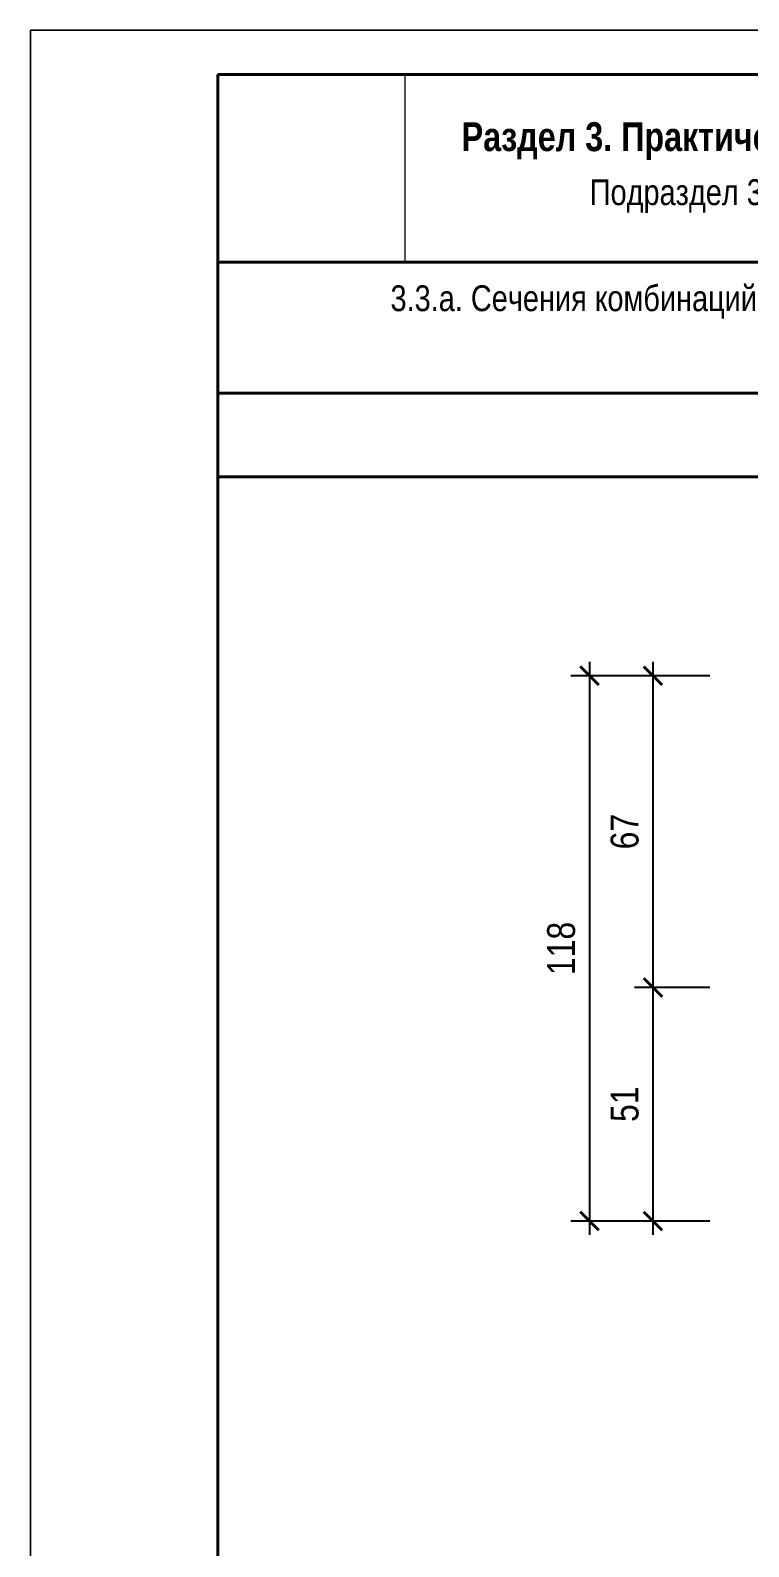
# Model space of a CAD drawing. Header units: millimetres. Extents: x 3514029 to 3516128, y -679430 to -676441.
# Drawn here: x 3514029 to 3514802, y -678075 to -676441 of the extents above; entities that cross this region are included whole.
import ezdxf

# ---------------------------------------------------------------- set-up
doc = ezdxf.new("R2010")
doc.units = ezdxf.units.MM
doc.header["$LTSCALE"] = 50
doc.header["$PDMODE"] = 65
doc.layers.get('0').update_dxf_attribs({"linetype": 'CONTINUOUS', "lineweight": 15})
doc.layers.get('DEFPOINTS').update_dxf_attribs({"linetype": 'CONTINUOUS'})
doc.layers.add('A3', color=7, linetype='CONTINUOUS', lineweight=15)
doc.layers.add('RAZMER', color=4, linetype='CONTINUOUS', lineweight=13)
doc.layers.add('st text', color=4, linetype='CONTINUOUS')
doc.styles.add('Arial-narrow', font='arialbd.ttf', dxfattribs={"width": 0.7})
doc.styles.get("Standard").update_dxf_attribs({"font": 'ARIALN.TTF'})
doc.styles.add('STYLE2', font='arial.ttf', dxfattribs={"width": 0.9})
doc.dimstyles.new('uzel-1', dxfattribs={"dimtxt": 30, "dimasz": 20, "dimexe": 20, "dimexo": 30, "dimgap": 15, "dimtad": 1, "dimdec": 0, "dimdsep": 46, "dimtxsty": 'Standard', "dimblk": 'ARCHTICK', "dimcen": 0.15, "dimdle": 15, "dimclrd": 256, "dimclre": 256, "dimclrt": 256, "dimadec": 0, "dimazin": 0, "dimtfac": 1.25, "dimtdec": 0, "dimtix": 1, "dimtmove": 2, "dimatfit": 3, "dimldrblk": '$RECOVER_071216113902-0', "dimfxl": 1, "dimtolj": 1, "dimarcsym": 0})

# ---------------------------------------------------------------- blocks, each defined once
blk = doc.blocks.new('_ArchTick')
at = {"color": 0, "linetype": 'ByBlock', "const_width": 0.15}
blk.add_lwpolyline([(-0.5, -0.5), (0.5, 0.5)], dxfattribs=at)
blk = doc.blocks.new('*D22')
at = {"layer": 'DEFPOINTS', "color": 0, "linetype": 'Continuous', "ltscale": 0.002, "transparency": 16777216}
for p in [(3514774.9, -677136.2), (3514630.9, -677723.9), (3514774.9, -677723.9)]:
    blk.add_point(p, dxfattribs=at)
at = {"layer": 'RAZMER', "linetype": 'Continuous', "lineweight": -2, "ltscale": 0.002, "transparency": 16777216}
for p, q in [((3514744.9, -677136.2), (3514610.9, -677136.2)), ((3514630.9, -677121.2), (3514630.9, -677738.9)), ((3514744.9, -677723.9), (3514610.9, -677723.9))]:
    blk.add_line(p, q, dxfattribs=at)
at = {"layer": 'RAZMER', "linetype": 'Continuous', "lineweight": -2, "ltscale": 0.002, "transparency": 16777216, "xscale": 20, "yscale": 20, "zscale": 20}
for p, rotation in [((3514630.9, -677136.2), 90), ((3514630.9, -677723.9), 270)]:
    blk.add_blockref('_ArchTick', p, dxfattribs=dict(at, rotation=rotation))
at = {"layer": 'RAZMER', "linetype": 'Continuous', "ltscale": 0.002, "transparency": 16777216, "insert": (3514600.5, -677430.1), "char_height": 30, "attachment_point": 5, "rotation": 90}
blk.add_mtext('\\A1;118', dxfattribs=at)
blk = doc.blocks.new('$RECOVER_071216113902-0')
at = {"color": 0, "linetype": 'ByBlock'}
blk.add_line((-0.5, -0.5), (0.5, 0.5), dxfattribs=at)
blk = doc.blocks.new('*D23')
at = {"layer": 'DEFPOINTS', "color": 0, "linetype": 'Continuous', "ltscale": 0.002, "transparency": 16777216}
for p in [(3514790.5, -677136.2), (3514699.3, -677472.2), (3514790.5, -677472.2)]:
    blk.add_point(p, dxfattribs=at)
at = {"layer": 'RAZMER', "linetype": 'Continuous', "lineweight": -2, "ltscale": 0.002, "transparency": 16777216}
for p, q in [((3514760.5, -677136.2), (3514679.3, -677136.2)), ((3514699.3, -677121.2), (3514699.3, -677487.2)), ((3514760.5, -677472.2), (3514679.3, -677472.2))]:
    blk.add_line(p, q, dxfattribs=at)
at = {"layer": 'RAZMER', "linetype": 'Continuous', "lineweight": -2, "ltscale": 0.002, "transparency": 16777216, "xscale": 20, "yscale": 20, "zscale": 20}
for p, rotation in [((3514699.3, -677136.2), 90), ((3514699.3, -677472.2), 270)]:
    blk.add_blockref('_ArchTick', p, dxfattribs=dict(at, rotation=rotation))
at = {"layer": 'RAZMER', "linetype": 'Continuous', "ltscale": 0.002, "transparency": 16777216, "insert": (3514668.9, -677304.2), "char_height": 30, "attachment_point": 5, "rotation": 90}
blk.add_mtext('\\A1;67', dxfattribs=at)
blk = doc.blocks.new('*D24')
at = {"layer": 'DEFPOINTS', "color": 0, "linetype": 'Continuous', "ltscale": 0.002, "transparency": 16777216}
for p in [(3514790.5, -677472.2), (3514699.3, -677723.9), (3514790.5, -677723.9)]:
    blk.add_point(p, dxfattribs=at)
at = {"layer": 'RAZMER', "linetype": 'Continuous', "lineweight": -2, "ltscale": 0.002, "transparency": 16777216}
for p, q in [((3514699.3, -677457.2), (3514699.3, -677738.9)), ((3514760.5, -677472.2), (3514679.3, -677472.2)), ((3514760.5, -677723.9), (3514679.3, -677723.9))]:
    blk.add_line(p, q, dxfattribs=at)
at = {"layer": 'RAZMER', "linetype": 'Continuous', "lineweight": -2, "ltscale": 0.002, "transparency": 16777216, "xscale": 20, "yscale": 20, "zscale": 20}
for p, rotation in [((3514699.3, -677472.2), 90), ((3514699.3, -677723.9), 270)]:
    blk.add_blockref('_ArchTick', p, dxfattribs=dict(at, rotation=rotation))
at = {"layer": 'RAZMER', "linetype": 'Continuous', "ltscale": 0.002, "transparency": 16777216, "insert": (3514668.9, -677598), "char_height": 30, "attachment_point": 5, "rotation": 90}
blk.add_mtext('\\A1;51', dxfattribs=at)

msp = doc.modelspace()

# ---------------------------------------------------------------- linework, layer by layer
at = {"layer": 'A3', "color": 7, "linetype": 'Continuous'}
for points in [[(3514028.6, -679430.3), (3516128.2, -679430.3), (3516128.2, -676440.7), (3514028.6, -676440.7)], [(3514028.6, -676440.7), (3516128.2, -676440.7), (3516128.2, -679430.3), (3514028.6, -679430.3)], [(3514028.6, -679430.3), (3516128.2, -679430.3), (3516128.2, -676440.7), (3514028.6, -676440.7)]]:
    msp.add_lwpolyline(points, close=True, dxfattribs=at)
at = {"layer": 'A3', "color": 7, "linetype": 'Continuous', "lineweight": 40}
msp.add_lwpolyline([(3514230.4, -676488.5), (3516080.4, -676488.5), (3516080.4, -679382.5), (3514230.4, -679382.5)], close=True, dxfattribs=at)
at = {"layer": 'A3', "linetype": 'Continuous', "ltscale": 0.002}
msp.add_lwpolyline([(3514432.3, -676690.4), (3514432.3, -676488.5)], dxfattribs=at)
at = {"layer": 'A3', "color": 7, "linetype": 'Continuous', "lineweight": 40}
for points in [[(3514230.4, -676690.4), (3516080.4, -676690.4)], [(3514230.4, -676831.9), (3516080.4, -676831.9)], [(3514230.4, -676921.9), (3516080.4, -676921.9)]]:
    msp.add_lwpolyline(points, dxfattribs=at)

# ---------------------------------------------------------------- texts
at = {"layer": 'st text', "linetype": 'Continuous', "width": 0.8}
for s, height, style, p in [('Раздел 3. Практические материалы для рабочей и тендерной документации', 31.147, 'Arial-narrow', (3514493.2, -676570.9)), ('Подраздел 3.3. Рабочие чертежи оконных и дверных балконных блоков', 27.869, 'STYLE2', (3514631.2, -676629.1))]:
    msp.add_text(s, height=height, dxfattribs=dict(at, style=style)).set_placement(p)
at = {"layer": 'st text', "linetype": 'Continuous', "ltscale": 0.002, "insert": (3514407.9, -676715.5), "char_height": 27.8687, "attachment_point": 1, "style": 'Arial-narrow'}
msp.add_mtext_dynamic_manual_height_columns('{\\fArial|b0|i0|c0|p32;\\W0.8; 3.3.\\fArial|b0|i0|c204|p32;а\\fArial|b0|i0|c0|p32;. \\fArial|b0|i0|c204|p32;Сечения комбинаций профилей системы \\fArial|b0|i0|c0|p32;70 \\fArial|b0|i0|c204|p32;мм \\fArial|b0|i0|c0|p32;VEKA SOFTLINE \\fArial|b0|i0|c204|p32;с коробками толщиной \\fArial|b0|i0|c0|p32;70 \\fArial|b0|i0|c204|p32;мм\\fArial|b0|i0|c0|p32;. }', width=9780.523, gutter_width=1001.8, heights=[0], dxfattribs=at)

# ---------------------------------------------------------------- dimensions: what is measured, and where the dimension line sits
at = {"layer": 'RAZMER', "linetype": 'Continuous', "ltscale": 0.002}
for base, p1, p2, text, picture, middle in [((3514630.9, -677723.9), (3514774.9, -677136.2), (3514774.9, -677723.9), '118', '*D22', (3514600.5, -677430.1)), ((3514699.3, -677472.2), (3514790.5, -677136.2), (3514790.5, -677472.2), '67', '*D23', (3514668.9, -677304.2)), ((3514699.3, -677723.9), (3514790.5, -677472.2), (3514790.5, -677723.9), '51', '*D24', (3514668.9, -677598))]:
    dim = msp.add_linear_dim(base=base, p1=p1, p2=p2, angle=270, text=text, dimstyle='uzel-1', dxfattribs=at)
    dim.commit()
    dim.dimension.update_dxf_attribs({"geometry": picture, "text_midpoint": middle})

doc.saveas('drawing.dxf')
